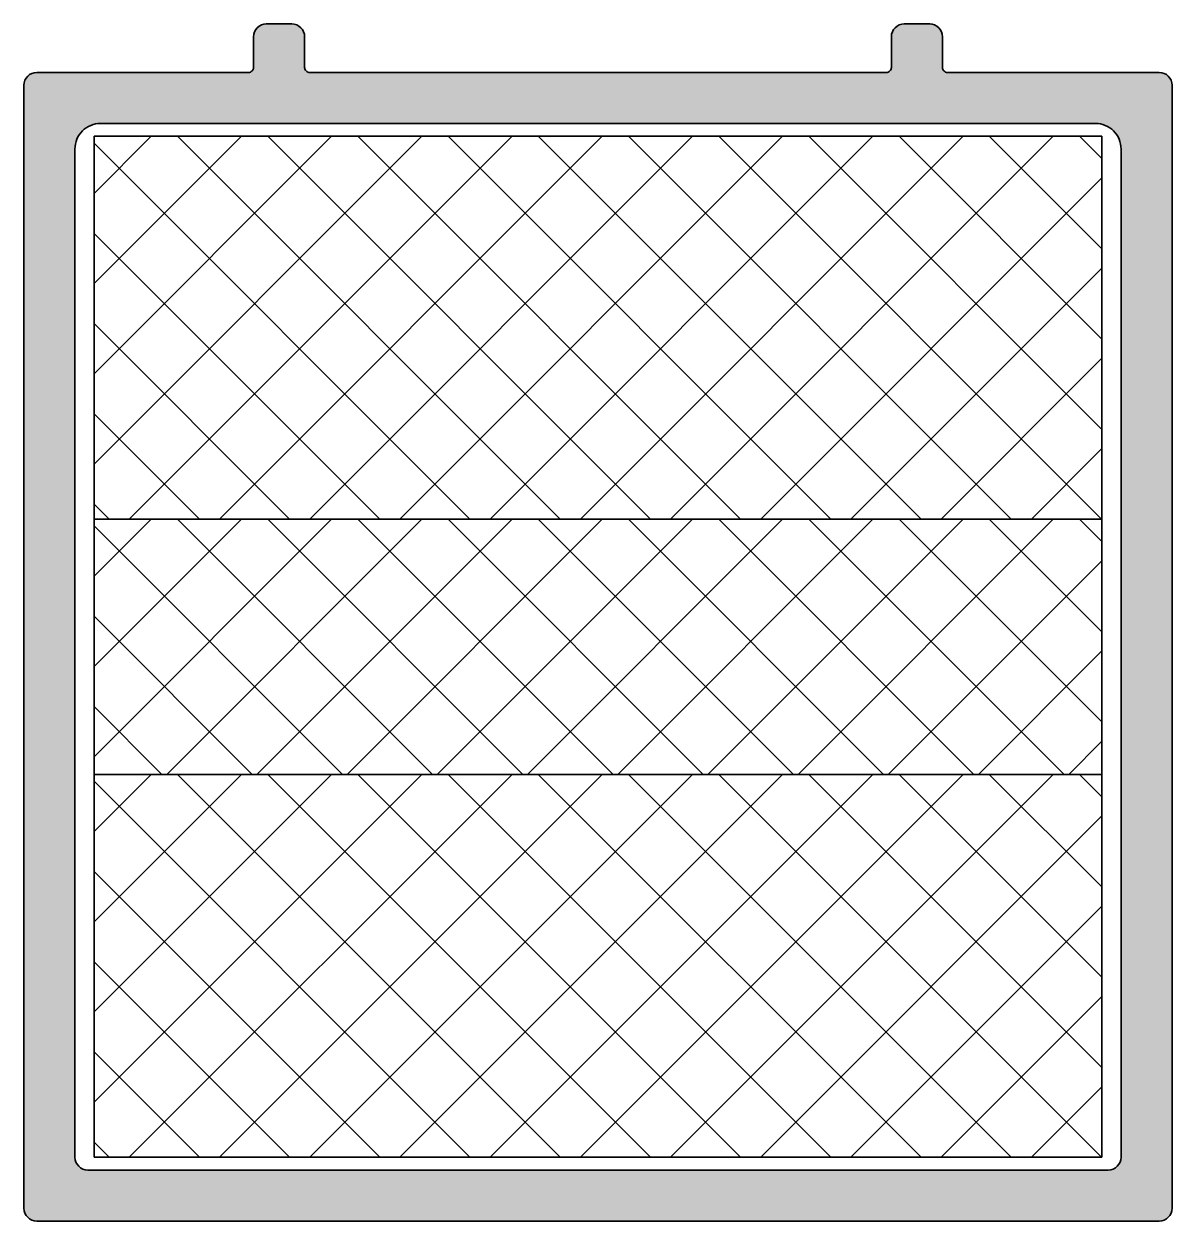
# Model space of a CAD drawing. Header units: millimetres. Extents: x -22.5 to 22.5, y 0 to 46.9.
import ezdxf

# ---------------------------------------------------------------- set-up
doc = ezdxf.new("R2010")
doc.units = ezdxf.units.MM
for name, color, linetype, lineweight in [('X_COMP_CONT_ACC', 7, 'Continuous', 35), ('X_COMP_CONT_ALU', 50, 'Continuous', 35), ('X_COMP_HATCH_ACC', 1, 'Continuous', 25), ('X_COMP_HATCH_ALU', 251, 'Continuous', 25), ('X_DETA_CONT_ACC', 7, 'Continuous', 35)]:
    doc.layers.add(name, color=color, linetype=linetype, lineweight=lineweight)

# ---------------------------------------------------------------- blocks, each defined once
blk = doc.blocks.new('199171-IMD')
at = {"layer": 'X_COMP_HATCH_ACC'}
h = blk.add_hatch(dxfattribs=at)
h.set_pattern_fill('_U', color=256, scale=2.5, angle=45, style=0, double=1, pattern_type=0)
h.set_pattern_definition([(45, (7.75, 21.8), (-1.76777, 1.76777), []), (135, (7.75, 21.8), (-1.76777, -1.76777), [])])
h.paths.add_polyline_path([(19.75, 40.5), (-19.75, 40.5), (-19.75, 25.5), (19.75, 25.5)])
h = blk.add_hatch(dxfattribs=at)
h.set_pattern_fill('_U', color=256, scale=2.5, angle=45, style=0, double=1, pattern_type=0)
h.set_pattern_definition([(45, (7.75, 6.8), (-1.76777, 1.76777), []), (135, (7.75, 6.8), (-1.76777, -1.76777), [])])
h.paths.add_polyline_path([(19.75, 25.5), (-19.75, 25.5), (-19.75, 15.5), (19.75, 15.5)])
h = blk.add_hatch(dxfattribs=at)
h.set_pattern_fill('_U', color=256, scale=2.5, angle=45, style=0, double=1, pattern_type=0)
h.set_pattern_definition([(45, (7.75, -3.2), (-1.76777, 1.76777), []), (135, (7.75, -3.2), (-1.76777, -1.76777), [])])
h.paths.add_polyline_path([(19.75, 15.5), (-19.75, 15.5), (-19.75, 0.5), (19.75, 0.5)])
at = {"layer": 'X_DETA_CONT_ACC'}
for p, q in [((-19.75, 40.5), (19.75, 40.5)), ((-19.75, 0.5), (-19.75, 40.5)), ((19.75, 40.5), (19.75, 0.5)), ((-19.75, 25.5), (19.75, 25.5)), ((-19.75, 15.5), (19.75, 15.5)), ((19.75, 0.5), (-19.75, 0.5))]:
    blk.add_line(p, q, dxfattribs=at)
blk = doc.blocks.new('135194-IMD')
at = {"layer": 'X_COMP_HATCH_ALU'}
h = blk.add_hatch(color=256, dxfattribs=at)
edge = h.paths.add_edge_path()
edge.add_line((-13.7, 45), (-22, 45))
edge.add_arc((-22, 44.5), 0.5, 90, 180)
edge.add_line((-22.5, 44.5), (-22.5, 0.5))
edge.add_arc((-22, 0.5), 0.5, 180, 270)
edge.add_line((-22, 0), (22, 0))
edge.add_arc((22, 0.5), 0.5, 270, 360)
edge.add_line((22.5, 0.5), (22.5, 44.5))
edge.add_arc((22, 44.5), 0.5, 0, 90)
edge.add_line((22, 45), (13.7, 45))
edge.add_arc((13.7, 45.2), 0.2, 180, 270, ccw=False)
edge.add_line((13.5, 45.2), (13.5, 46.4))
edge.add_arc((13, 46.4), 0.5, 0, 90)
edge.add_line((13, 46.9), (12, 46.9))
edge.add_arc((12, 46.4), 0.5, 90, 180)
edge.add_line((11.5, 46.4), (11.5, 45.2))
edge.add_arc((11.3, 45.2), 0.2, -90, 0, ccw=False)
edge.add_line((11.3, 45), (-11.3, 45))
edge.add_arc((-11.3, 45.2), 0.2, 180, 270, ccw=False)
edge.add_line((-11.5, 45.2), (-11.5, 46.4))
edge.add_arc((-12, 46.4), 0.5, 0, 90)
edge.add_line((-12, 46.9), (-13, 46.9))
edge.add_arc((-13, 46.4), 0.5, 90, 180)
edge.add_line((-13.5, 46.4), (-13.5, 45.2))
edge.add_arc((-13.7, 45.2), 0.2, -90, 0, ccw=False)
edge = h.paths.add_edge_path(flags=0)
edge.add_line((19.5, 43), (-19.5, 43))
edge.add_arc((-19.5, 42), 1, 90, 180)
edge.add_line((-20.5, 42), (-20.5, 2.5))
edge.add_arc((-20, 2.5), 0.5, 180, 270)
edge.add_line((-20, 2), (20, 2))
edge.add_arc((20, 2.5), 0.5, 270, 360)
edge.add_line((20.5, 2.5), (20.5, 42))
edge.add_arc((19.5, 42), 1, 0, 90)
at = {"layer": 'X_COMP_CONT_ALU'}
for points in [[(-13.7, 45), (-22, 45, 0.414214), (-22.5, 44.5), (-22.5, 0.5, 0.414214), (-22, 0), (22, 0, 0.414214), (22.5, 0.5), (22.5, 44.5, 0.414214), (22, 45), (13.7, 45, -0.414214), (13.5, 45.2), (13.5, 46.4, 0.414214), (13, 46.9), (12, 46.9, 0.414214), (11.5, 46.4), (11.5, 45.2, -0.414214), (11.3, 45), (-11.3, 45, -0.414214), (-11.5, 45.2), (-11.5, 46.4, 0.414214), (-12, 46.9), (-13, 46.9, 0.414214), (-13.5, 46.4), (-13.5, 45.2, -0.414214), (-13.7, 45)], [(19.5, 43), (-19.5, 43, 0.414214), (-20.5, 42), (-20.5, 2.5, 0.414214), (-20, 2), (20, 2, 0.414214), (20.5, 2.5), (20.5, 42, 0.414214), (19.5, 43)]]:
    blk.add_lwpolyline(points, format="xyb", close=True, dxfattribs=at)
blk = doc.blocks.new('199180-IMD')
at = {"layer": 'X_COMP_CONT_ACC'}
blk.add_blockref('199171-IMD', (0, 2), dxfattribs=at)
at = {"layer": 'X_COMP_CONT_ALU'}
blk.add_blockref('135194-IMD', (0, 0), dxfattribs=at)

msp = doc.modelspace()

# ---------------------------------------------------------------- block references
msp.add_blockref('199180-IMD', (0, 0))

doc.saveas('drawing.dxf')
